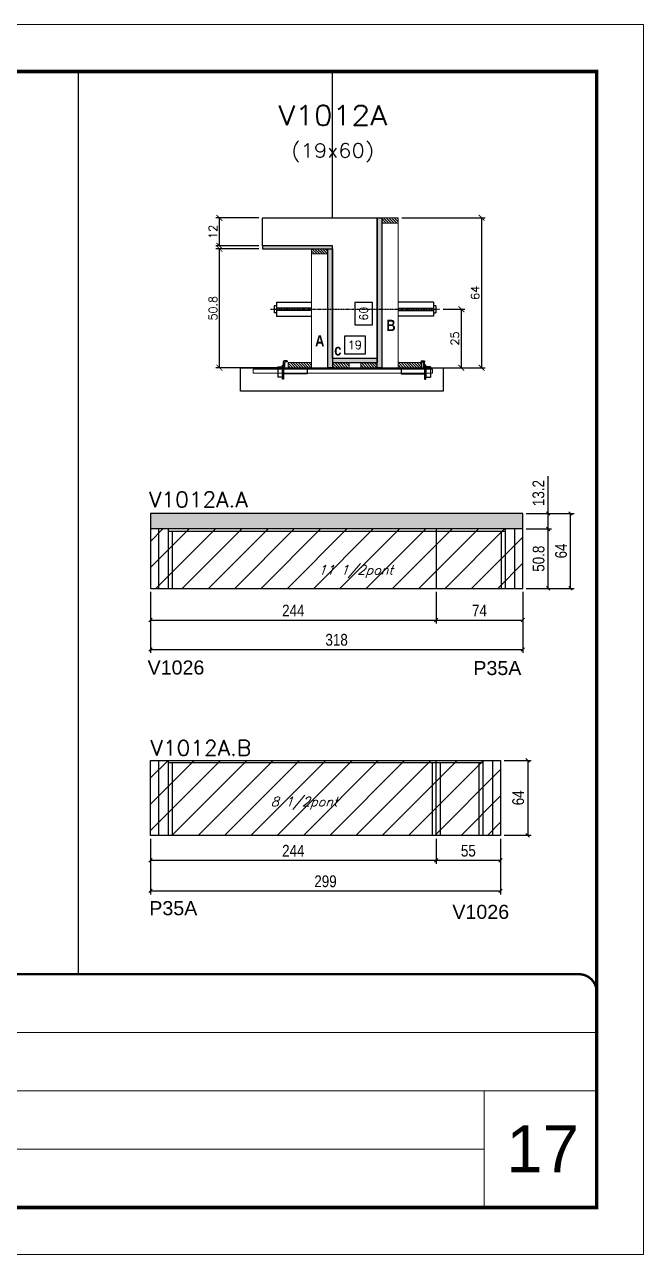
# Model space of a CAD drawing. Extents: x -20960 to -5926, y -2106 to 21915.
# Drawn here: x -11250 to -10722, y 16271 to 17321 of the extents above; entities that cross this region are included whole.
import ezdxf
from ezdxf.enums import TextEntityAlignment as Align

# ---------------------------------------------------------------- set-up
doc = ezdxf.new("R2010")
doc.units = 0
for name, pattern in [('CONTINUO', [0]), ('DASHED', [0.75, 0.5, -0.25]), ('HIDDEN', [0.375, 0.25, -0.125])]:
    doc.linetypes.add(name, pattern=pattern)
for name, color, linetype in [('5', 5, 'Continuous'), ('barrote', 251, 'Continuous'), ('COTA', 241, 'Continuous'), ('Cota Seção (2x)', 4, 'Continuous'), ('detalhes', 4, 'Continuous'), ('Painéis', 200, 'Continuous'), ('presilha', 1, 'Continuous'), ('Reaproveitamento', 251, 'Continuous'), ('SARR_2.2x7', 40, 'Continuous'), ('SARR_3.5x7', 81, 'Continuous'), ('TENSOR', 3, 'Continuous'), ('texto', 7, 'Continuous'), ('Texto de Titulo', 7, 'Continuous'), ('Texto Qtd Sarr', 242, 'Continuous')]:
    doc.layers.add(name, color=color, linetype=linetype)
for name, color, linetype, lineweight in [('CARIMBO', 255, 'Continuous', 9), ('CONCRETO', 251, 'Continuous', 25), ('Folhas', 255, 'Continuous', 9), ('Hachura', 251, 'Continuous', 9), ('Madeira', 126, 'Continuous', 18), ('SARRAFO DE PRESSAO', 251, 'DASHED', 9), ('SCO-___-LAJ', 2, 'Continuous', 0), ('Texto Seção', 7, 'Continuous', 15)]:
    doc.layers.add(name, color=color, linetype=linetype, lineweight=lineweight)
doc.styles.add('ARIAL', font='arial.ttf')
doc.styles.add('COTA TECNICA', font='techl___.ttf', dxfattribs={"height": 10})
doc.styles.add('REGUA-120', font='ROMANS.shx', dxfattribs={"height": 15})
doc.styles.add('Romans', font='romans.shx')
doc.styles.get("Standard").update_dxf_attribs({"font": 'arial.ttf'})
doc.styles.add('TECNICA', font='techb___.ttf', dxfattribs={"height": 10})
doc.dimstyles.new('Cota Seção (2x)', dxfattribs={"dimtxt": 7, "dimasz": 5, "dimexe": 3, "dimexo": 3, "dimgap": 2, "dimtad": 3, "dimdec": 1, "dimlfac": 0.5, "dimzin": 12, "dimdsep": 46, "dimtxsty": 'Romans', "dimblk": 'ARCHTICK', "dimcen": 0, "dimclrd": 4, "dimclre": 4, "dimclrt": 1, "dimadec": 1, "dimazin": 3, "dimtfac": 1, "dimtdec": 1, "dimtmove": 0, "dimatfit": 3, "dimldrblk": 'OBLIQUE', "dimfxl": 1, "dimtolj": 1, "dimtzin": 12, "dimarcsym": 0})
doc.dimstyles.new('Cota Seção interna', dxfattribs={"dimtxt": 7, "dimasz": 6, "dimexe": 0.18, "dimexo": 2, "dimgap": -4, "dimtad": 3, "dimdec": 1, "dimlfac": 0.5, "dimzin": 12, "dimdsep": 46, "dimtxsty": 'Romans', "dimblk": 'ARCHTICK', "dimcen": 0.09, "dimse1": 1, "dimse2": 1, "dimsd1": 1, "dimsd2": 1, "dimclrd": 180, "dimclre": 5, "dimclrt": 1, "dimadec": 0, "dimazin": 3, "dimtfac": 1, "dimtdec": 1, "dimtofl": 0, "dimtmove": 0, "dimatfit": 3, "dimldrblk": 'ARCHTICK', "dimfxl": 1, "dimtolj": 1, "dimtzin": 0, "dimarcsym": 0})
doc.dimstyles.new('PAINEL', dxfattribs={"dimtxt": 10, "dimasz": 3, "dimexe": 3, "dimexo": 3, "dimgap": 3, "dimtad": 1, "dimdec": 1, "dimzin": 12, "dimdsep": 46, "dimtxsty": 'COTA TECNICA', "dimblk1": 'OBLIQUE', "dimblk2": 'OBLIQUE', "dimsah": 1, "dimcen": 0.9, "dimclrd": 4, "dimclre": 4, "dimclrt": 240, "dimadec": 1, "dimazin": 3, "dimtfac": 1, "dimtdec": 1, "dimtmove": 0, "dimatfit": 3, "dimfxl": 1, "dimtolj": 1, "dimtzin": 12, "dimarcsym": 0})
pattern_1 = [(45, (-1598.5, 0), (-11.22532, 11.22532), [])]

# ---------------------------------------------------------------- blocks, each defined once
blk = doc.blocks.new('9999999999')
at = {"color": 30, "linetype": 'CONTINUO'}
for p, q in [((98564.6, 34379.6), (99584, 34379.6)), ((98564.6, 34329.8), (99488, 34329.8)), ((99584, 34329.8), (99488, 34329.8)), ((99488, 34329.8), (99488, 34230.2)), ((98564.6, 34280), (99488, 34280))]:
    blk.add_line(p, q, dxfattribs=at)
at = {"color": 30, "linetype": 'CONTINUO', "const_width": 2}
blk.add_lwpolyline([(99584, 34230.2), (99584, 34414.4, 0.414214), (99569, 34429.4), (98229, 34429.4, 0.414214), (98214, 34414.4), (98214, 34245.2, 0.414214), (98229, 34230.2), (99584, 34230.2)], format="xyb", dxfattribs=at)
at = {"layer": 'Folhas'}
blk.add_lwpolyline([(98139, 34190.2), (99624, 34190.2), (99624, 35240.2), (98139, 35240.2)], close=True, dxfattribs=at)
at = {"layer": 'Folhas', "color": 30, "const_width": 3}
blk.add_lwpolyline([(98214, 34230.2), (99584, 34230.2), (99584, 35200.2), (98214, 35200.2)], close=True, dxfattribs=at)
blk = doc.blocks.new('_Oblique')
at = {"color": 0, "linetype": 'ByBlock', "lineweight": -2}
blk.add_line((-0.5, -0.5), (0.5, 0.5), dxfattribs=at)
blk = doc.blocks.new('*D6858')
at = {"layer": 'COTA', "color": 4, "linetype": 'ByBlock', "lineweight": -2, "transparency": 16777216}
for p, q in [((-11143, 16836.7), (-11143, 16784.6)), ((-10825, 16836.7), (-10825, 16784.6)), ((-11143, 16787.6), (-10825, 16787.6))]:
    blk.add_line(p, q, dxfattribs=at)
at = {"layer": 'Defpoints', "color": 0, "linetype": 'ByBlock', "transparency": 16777216}
for p in [(-11143, 16839.7), (-10825, 16839.7), (-10825, 16787.6)]:
    blk.add_point(p, dxfattribs=at)
at = {"layer": 'COTA', "color": 4, "linetype": 'ByBlock', "lineweight": -2, "transparency": 16777216, "xscale": 3, "yscale": 3, "zscale": 3, "rotation": 180}
blk.add_blockref('_Oblique', (-11143, 16787.6), dxfattribs=at)
at = {"layer": 'COTA', "color": 4, "linetype": 'ByBlock', "lineweight": -2, "transparency": 16777216, "xscale": 3, "yscale": 3, "zscale": 3}
blk.add_blockref('_Oblique', (-10825, 16787.6), dxfattribs=at)
at = {"layer": 'COTA', "color": 240, "linetype": 'ByBlock', "transparency": 16777216, "insert": (-10984, 16795.8), "char_height": 10, "attachment_point": 5, "style": 'COTA TECNICA'}
blk.add_mtext('\\A1;318', dxfattribs=at)
blk = doc.blocks.new('*D6859')
at = {"layer": 'COTA', "color": 4, "linetype": 'ByBlock', "lineweight": -2, "transparency": 16777216}
for p, q in [((-11143, 16625.9), (-11143, 16578.5)), ((-10844, 16625.9), (-10844, 16578.5)), ((-11143, 16581.5), (-10844, 16581.5))]:
    blk.add_line(p, q, dxfattribs=at)
at = {"layer": 'Defpoints', "color": 0, "linetype": 'ByBlock', "transparency": 16777216}
for p in [(-11143, 16628.9), (-10844, 16628.9), (-10844, 16581.5)]:
    blk.add_point(p, dxfattribs=at)
at = {"layer": 'COTA', "color": 4, "linetype": 'ByBlock', "lineweight": -2, "transparency": 16777216, "xscale": 3, "yscale": 3, "zscale": 3, "rotation": 180}
blk.add_blockref('_Oblique', (-11143, 16581.5), dxfattribs=at)
at = {"layer": 'COTA', "color": 4, "linetype": 'ByBlock', "lineweight": -2, "transparency": 16777216, "xscale": 3, "yscale": 3, "zscale": 3}
blk.add_blockref('_Oblique', (-10844, 16581.5), dxfattribs=at)
at = {"layer": 'COTA', "color": 240, "linetype": 'ByBlock', "transparency": 16777216, "insert": (-10993.5, 16589.6), "char_height": 10, "attachment_point": 5, "style": 'COTA TECNICA'}
blk.add_mtext('\\A1;299', dxfattribs=at)
blk = doc.blocks.new('*D6860')
at = {"layer": 'COTA', "color": 4, "linetype": 'ByBlock', "lineweight": -2, "transparency": 16777216}
for p, q in [((-10822, 16890.5), (-10800.4, 16890.5)), ((-10803.4, 16839.7), (-10803.4, 16890.5)), ((-10822, 16839.7), (-10800.4, 16839.7))]:
    blk.add_line(p, q, dxfattribs=at)
at = {"layer": 'Defpoints', "color": 0, "linetype": 'ByBlock', "transparency": 16777216}
for p in [(-10825, 16890.5), (-10803.4, 16890.5), (-10825, 16839.7)]:
    blk.add_point(p, dxfattribs=at)
at = {"layer": 'COTA', "color": 4, "linetype": 'ByBlock', "lineweight": -2, "transparency": 16777216, "xscale": 3, "yscale": 3, "zscale": 3}
for p, rotation in [((-10803.4, 16890.5), 90), ((-10803.4, 16839.7), 270)]:
    blk.add_blockref('_Oblique', p, dxfattribs=dict(at, rotation=rotation))
at = {"layer": 'COTA', "color": 240, "linetype": 'ByBlock', "transparency": 16777216, "insert": (-10811.5, 16865.1), "char_height": 10, "attachment_point": 5, "rotation": 90, "style": 'COTA TECNICA'}
blk.add_mtext('\\A1;50.8', dxfattribs=at)
blk = doc.blocks.new('*D6861')
at = {"layer": 'COTA', "color": 4, "linetype": 'ByBlock', "lineweight": -2, "transparency": 16777216}
for p, q in [((-10803.4, 16903.7), (-10803.4, 16935.5)), ((-10822, 16903.7), (-10800.4, 16903.7)), ((-10803.4, 16890.5), (-10803.4, 16903.7)), ((-10822, 16890.5), (-10800.4, 16890.5))]:
    blk.add_line(p, q, dxfattribs=at)
at = {"layer": 'Defpoints', "color": 0, "linetype": 'ByBlock', "transparency": 16777216}
for p in [(-10825, 16903.7), (-10803.4, 16903.7), (-10825, 16890.5)]:
    blk.add_point(p, dxfattribs=at)
at = {"layer": 'COTA', "color": 4, "linetype": 'ByBlock', "lineweight": -2, "transparency": 16777216, "xscale": 3, "yscale": 3, "zscale": 3}
for p, rotation in [((-10803.4, 16903.7), 90), ((-10803.4, 16890.5), 270)]:
    blk.add_blockref('_Oblique', p, dxfattribs=dict(at, rotation=rotation))
at = {"layer": 'COTA', "color": 240, "linetype": 'ByBlock', "transparency": 16777216, "insert": (-10811.6, 16921.1), "char_height": 10, "attachment_point": 5, "rotation": 90, "style": 'COTA TECNICA'}
blk.add_mtext('\\A1;13.2', dxfattribs=at)
blk = doc.blocks.new('*D6862')
at = {"layer": 'COTA', "color": 4, "linetype": 'ByBlock', "lineweight": -2, "transparency": 16777216}
for p, q in [((-10822, 16903.7), (-10781.2, 16903.7)), ((-10784.2, 16839.7), (-10784.2, 16903.7)), ((-10822, 16839.7), (-10781.2, 16839.7))]:
    blk.add_line(p, q, dxfattribs=at)
at = {"layer": 'Defpoints', "color": 0, "linetype": 'ByBlock', "transparency": 16777216}
for p in [(-10825, 16903.7), (-10784.2, 16903.7), (-10825, 16839.7)]:
    blk.add_point(p, dxfattribs=at)
at = {"layer": 'COTA', "color": 4, "linetype": 'ByBlock', "lineweight": -2, "transparency": 16777216, "xscale": 3, "yscale": 3, "zscale": 3}
for p, rotation in [((-10784.2, 16903.7), 90), ((-10784.2, 16839.7), 270)]:
    blk.add_blockref('_Oblique', p, dxfattribs=dict(at, rotation=rotation))
at = {"layer": 'COTA', "color": 240, "linetype": 'ByBlock', "transparency": 16777216, "insert": (-10792.3, 16871.7), "char_height": 10, "attachment_point": 5, "rotation": 90, "style": 'COTA TECNICA'}
blk.add_mtext('\\A1;64', dxfattribs=at)
blk = doc.blocks.new('*D6863')
at = {"layer": 'COTA', "color": 4, "linetype": 'ByBlock', "lineweight": -2, "transparency": 16777216}
for p, q in [((-10841, 16692.9), (-10817.8, 16692.9)), ((-10820.8, 16692.9), (-10820.8, 16628.9)), ((-10841, 16628.9), (-10817.8, 16628.9))]:
    blk.add_line(p, q, dxfattribs=at)
at = {"layer": 'Defpoints', "color": 0, "linetype": 'ByBlock', "transparency": 16777216}
for p in [(-10844, 16692.9), (-10844, 16628.9), (-10820.8, 16628.9)]:
    blk.add_point(p, dxfattribs=at)
at = {"layer": 'COTA', "color": 4, "linetype": 'ByBlock', "lineweight": -2, "transparency": 16777216, "xscale": 3, "yscale": 3, "zscale": 3}
for p, rotation in [((-10820.8, 16692.9), 90), ((-10820.8, 16628.9), 270)]:
    blk.add_blockref('_Oblique', p, dxfattribs=dict(at, rotation=rotation))
at = {"layer": 'COTA', "color": 240, "linetype": 'ByBlock', "transparency": 16777216, "insert": (-10828.9, 16660.9), "char_height": 10, "attachment_point": 5, "rotation": 90, "style": 'COTA TECNICA'}
blk.add_mtext('\\A1;64', dxfattribs=at)
blk = doc.blocks.new('*D6864')
at = {"layer": 'COTA', "color": 4, "linetype": 'ByBlock', "lineweight": -2, "transparency": 16777216}
for p, q in [((-11143, 16836.7), (-11143, 16809.7)), ((-10899, 16836.7), (-10899, 16809.7)), ((-11143, 16812.7), (-10899, 16812.7))]:
    blk.add_line(p, q, dxfattribs=at)
at = {"layer": 'Defpoints', "color": 0, "linetype": 'ByBlock', "transparency": 16777216}
for p in [(-11143, 16839.7), (-10899, 16839.7), (-10899, 16812.7)]:
    blk.add_point(p, dxfattribs=at)
at = {"layer": 'COTA', "color": 4, "linetype": 'ByBlock', "lineweight": -2, "transparency": 16777216, "xscale": 3, "yscale": 3, "zscale": 3, "rotation": 180}
blk.add_blockref('_Oblique', (-11143, 16812.7), dxfattribs=at)
at = {"layer": 'COTA', "color": 4, "linetype": 'ByBlock', "lineweight": -2, "transparency": 16777216, "xscale": 3, "yscale": 3, "zscale": 3}
blk.add_blockref('_Oblique', (-10899, 16812.7), dxfattribs=at)
at = {"layer": 'COTA', "color": 240, "linetype": 'ByBlock', "transparency": 16777216, "insert": (-11021, 16820.8), "char_height": 10, "attachment_point": 5, "style": 'COTA TECNICA'}
blk.add_mtext('\\A1;244', dxfattribs=at)
blk = doc.blocks.new('*D6865')
at = {"layer": 'COTA', "color": 4, "linetype": 'ByBlock', "lineweight": -2, "transparency": 16777216}
for p, q in [((-10899, 16836.7), (-10899, 16809.7)), ((-10825, 16836.7), (-10825, 16809.7)), ((-10899, 16812.7), (-10825, 16812.7))]:
    blk.add_line(p, q, dxfattribs=at)
at = {"layer": 'Defpoints', "color": 0, "linetype": 'ByBlock', "transparency": 16777216}
for p in [(-10899, 16839.7), (-10825, 16839.7), (-10825, 16812.7)]:
    blk.add_point(p, dxfattribs=at)
at = {"layer": 'COTA', "color": 4, "linetype": 'ByBlock', "lineweight": -2, "transparency": 16777216, "xscale": 3, "yscale": 3, "zscale": 3, "rotation": 180}
blk.add_blockref('_Oblique', (-10899, 16812.7), dxfattribs=at)
at = {"layer": 'COTA', "color": 4, "linetype": 'ByBlock', "lineweight": -2, "transparency": 16777216, "xscale": 3, "yscale": 3, "zscale": 3}
blk.add_blockref('_Oblique', (-10825, 16812.7), dxfattribs=at)
at = {"layer": 'COTA', "color": 240, "linetype": 'ByBlock', "transparency": 16777216, "insert": (-10862, 16820.8), "char_height": 10, "attachment_point": 5, "style": 'COTA TECNICA'}
blk.add_mtext('\\A1;74', dxfattribs=at)
blk = doc.blocks.new('*D6866')
at = {"layer": 'COTA', "color": 4, "linetype": 'ByBlock', "lineweight": -2, "transparency": 16777216}
for p, q in [((-11143, 16625.9), (-11143, 16604.6)), ((-10899, 16625.9), (-10899, 16604.6)), ((-11143, 16607.6), (-10899, 16607.6))]:
    blk.add_line(p, q, dxfattribs=at)
at = {"layer": 'Defpoints', "color": 0, "linetype": 'ByBlock', "transparency": 16777216}
for p in [(-11143, 16628.9), (-10899, 16628.9), (-10899, 16607.6)]:
    blk.add_point(p, dxfattribs=at)
at = {"layer": 'COTA', "color": 4, "linetype": 'ByBlock', "lineweight": -2, "transparency": 16777216, "xscale": 3, "yscale": 3, "zscale": 3, "rotation": 180}
blk.add_blockref('_Oblique', (-11143, 16607.6), dxfattribs=at)
at = {"layer": 'COTA', "color": 4, "linetype": 'ByBlock', "lineweight": -2, "transparency": 16777216, "xscale": 3, "yscale": 3, "zscale": 3}
blk.add_blockref('_Oblique', (-10899, 16607.6), dxfattribs=at)
at = {"layer": 'COTA', "color": 240, "linetype": 'ByBlock', "transparency": 16777216, "insert": (-11021, 16615.7), "char_height": 10, "attachment_point": 5, "style": 'COTA TECNICA'}
blk.add_mtext('\\A1;244', dxfattribs=at)
blk = doc.blocks.new('*D6867')
at = {"layer": 'COTA', "color": 4, "linetype": 'ByBlock', "lineweight": -2, "transparency": 16777216}
for p, q in [((-10899, 16625.9), (-10899, 16604.6)), ((-10844, 16625.9), (-10844, 16604.6)), ((-10899, 16607.6), (-10844, 16607.6))]:
    blk.add_line(p, q, dxfattribs=at)
at = {"layer": 'Defpoints', "color": 0, "linetype": 'ByBlock', "transparency": 16777216}
for p in [(-10899, 16628.9), (-10844, 16628.9), (-10844, 16607.6)]:
    blk.add_point(p, dxfattribs=at)
at = {"layer": 'COTA', "color": 4, "linetype": 'ByBlock', "lineweight": -2, "transparency": 16777216, "xscale": 3, "yscale": 3, "zscale": 3, "rotation": 180}
blk.add_blockref('_Oblique', (-10899, 16607.6), dxfattribs=at)
at = {"layer": 'COTA', "color": 4, "linetype": 'ByBlock', "lineweight": -2, "transparency": 16777216, "xscale": 3, "yscale": 3, "zscale": 3}
blk.add_blockref('_Oblique', (-10844, 16607.6), dxfattribs=at)
at = {"layer": 'COTA', "color": 240, "linetype": 'ByBlock', "transparency": 16777216, "insert": (-10871.5, 16615.7), "char_height": 10, "attachment_point": 5, "style": 'COTA TECNICA'}
blk.add_mtext('\\A1;55', dxfattribs=at)
blk = doc.blocks.new('titulo1')
at = {"layer": 'Defpoints', "color": 252, "linetype": 'HIDDEN', "ltscale": 2}
blk.add_line((0, 0), (0, 125), dxfattribs=at)
at = {"layer": 'Defpoints', "style": 'Romans', "oblique": 15}
blk.add_attdef('FOLHA', text='', height=10, dxfattribs=at).set_placement((0, 15.6), align=Align.MIDDLE_CENTER)
at = {"layer": 'Texto Qtd Sarr', "color": 3, "style": 'Romans', "oblique": 15}
for tag, height, p in [('TITULO', 17, (0, 71.4)), ('SEÇÃO', 12, (0, 41.5))]:
    blk.add_attdef(tag, text='', height=height, dxfattribs=at).set_placement(p, align=Align.MIDDLE_CENTER)
blk = doc.blocks.new('_ArchTick')
at = {"color": 0, "linetype": 'ByBlock', "const_width": 0.15}
blk.add_lwpolyline([(-0.5, -0.5), (0.5, 0.5)], dxfattribs=at)
blk = doc.blocks.new('*D6837')
at = {"layer": 'COTA', "color": 4, "lineweight": -2, "transparency": 16777216}
for p, q in [((-11050.4, 17129.7), (-11087.1, 17129.7)), ((-11084.1, 17028.1), (-11084.1, 17129.7)), ((-11032.8, 17028.1), (-11087.1, 17028.1))]:
    blk.add_line(p, q, dxfattribs=at)
at = {"layer": 'Defpoints', "color": 0, "transparency": 16777216}
for p in [(-11084.1, 17129.7), (-11047.4, 17129.7), (-11029.8, 17028.1)]:
    blk.add_point(p, dxfattribs=at)
at = {"layer": 'COTA', "color": 4, "lineweight": -2, "transparency": 16777216, "xscale": 5, "yscale": 5, "zscale": 5}
for p, rotation in [((-11084.1, 17129.7), 90), ((-11084.1, 17028.1), 270)]:
    blk.add_blockref('_ArchTick', p, dxfattribs=dict(at, rotation=rotation))
at = {"layer": 'COTA', "color": 1, "transparency": 16777216, "insert": (-11089.6, 17078.9), "char_height": 7, "attachment_point": 5, "rotation": 90, "style": 'Romans'}
blk.add_mtext('\\A1;50.8', dxfattribs=at)
blk = doc.blocks.new('*D6838')
at = {"layer": 'COTA', "color": 4, "lineweight": -2, "transparency": 16777216}
for p, q in [((-11050.4, 17156.1), (-11087.1, 17156.1)), ((-11084.1, 17132.1), (-11084.1, 17156.1)), ((-11050.4, 17132.1), (-11087.1, 17132.1))]:
    blk.add_line(p, q, dxfattribs=at)
at = {"layer": 'Defpoints', "color": 0, "transparency": 16777216}
for p in [(-11084.1, 17156.1), (-11047.4, 17156.1), (-11047.4, 17132.1)]:
    blk.add_point(p, dxfattribs=at)
at = {"layer": 'COTA', "color": 4, "lineweight": -2, "transparency": 16777216, "xscale": 5, "yscale": 5, "zscale": 5}
for p, rotation in [((-11084.1, 17156.1), 90), ((-11084.1, 17132.1), 270)]:
    blk.add_blockref('_ArchTick', p, dxfattribs=dict(at, rotation=rotation))
at = {"layer": 'COTA', "color": 1, "transparency": 16777216, "insert": (-11089.6, 17144.1), "char_height": 7, "attachment_point": 5, "rotation": 90, "style": 'Romans'}
blk.add_mtext('\\A1;12', dxfattribs=at)
blk = doc.blocks.new('*D6839')
at = {"layer": 'Cota Seção (2x)', "color": 180, "lineweight": -2, "transparency": 16777216}
for p, q in [((-10953.4, 17083.8), (-10968.4, 17083.8)), ((-10968.4, 17083.8), (-10968.4, 17064.8)), ((-10953.4, 17064.8), (-10953.4, 17083.8)), ((-10968.4, 17064.8), (-10953.4, 17064.8))]:
    blk.add_line(p, q, dxfattribs=at)
at = {"layer": 'Defpoints', "color": 0, "transparency": 16777216}
for p in [(-10987.4, 17156.1), (-10949.4, 17156.1), (-10987.4, 17036.1)]:
    blk.add_point(p, dxfattribs=at)
at = {"layer": 'Cota Seção (2x)', "color": 1, "transparency": 16777216, "insert": (-10960.9, 17074.3), "char_height": 7, "attachment_point": 5, "rotation": 90, "style": 'Romans'}
blk.add_mtext('\\A1;60', dxfattribs=at)
blk = doc.blocks.new('PRESILHA METÁLICA 1')
at = {"layer": 'presilha'}
for p, q in [((7.5, 10.6), (7.5, 19.9)), ((12, 21), (8.6, 21)), ((9, 11.6), (9, 18.9)), ((12, 19.5), (9.6, 19.5)), ((12, 21), (12, 19.5)), ((0, 13), (6, 13)), ((0, 13), (0, 0)), ((6, 0), (0, 0)), ((6, 15.5), (7.5, 15.5)), ((6, -2.5), (6, 15.5)), ((6, 13), (6, 0)), ((7.5, 15.5), (7.5, -2.5)), ((37.5, 4.1), (7.5, 4.1)), ((37.5, 11), (9.6, 11)), ((37.5, 11), (37.5, 4.1)), ((7.5, -2.5), (6, -2.5))]:
    blk.add_line(p, q, dxfattribs=at)
for centre, radius, start, end in [((8.6, 19.9), 1.14, 90, 180), ((9.6, 18.9), 0.57, 90, 180), ((9.6, 11.6), 0.57, 180, 270)]:
    blk.add_arc(centre, radius, start, end, dxfattribs=at)
blk = doc.blocks.new('*D6840')
at = {"layer": 'Cota Seção (2x)', "color": 180, "lineweight": -2, "transparency": 16777216}
for p, q in [((-10959.4, 17055.1), (-10977.4, 17055.1)), ((-10977.4, 17055.1), (-10977.4, 17040.1)), ((-10959.4, 17040.1), (-10959.4, 17055.1)), ((-10977.4, 17040.1), (-10959.4, 17040.1))]:
    blk.add_line(p, q, dxfattribs=at)
at = {"layer": 'Defpoints', "color": 0, "transparency": 16777216}
for p in [(-10987.4, 17036.1), (-10987.4, 17028.1), (-10949.4, 17028.1)]:
    blk.add_point(p, dxfattribs=at)
at = {"layer": 'Cota Seção (2x)', "color": 1, "transparency": 16777216, "insert": (-10968.4, 17047.6), "char_height": 7, "attachment_point": 5, "style": 'Romans'}
blk.add_mtext('\\A1;19', dxfattribs=at)
blk = doc.blocks.new('*D6841')
at = {"layer": 'COTA', "color": 4, "lineweight": -2, "transparency": 16777216}
for p, q in [((-10928.4, 17156.1), (-10857.2, 17156.1)), ((-10860.2, 17156.1), (-10860.2, 17028.1)), ((-10928.4, 17028.1), (-10857.2, 17028.1))]:
    blk.add_line(p, q, dxfattribs=at)
at = {"layer": 'Defpoints', "color": 0, "transparency": 16777216}
for p in [(-10931.4, 17156.1), (-10931.4, 17028.1), (-10860.2, 17028.1)]:
    blk.add_point(p, dxfattribs=at)
at = {"layer": 'COTA', "color": 4, "lineweight": -2, "transparency": 16777216, "xscale": 5, "yscale": 5, "zscale": 5}
for p, rotation in [((-10860.2, 17156.1), 90), ((-10860.2, 17028.1), 270)]:
    blk.add_blockref('_ArchTick', p, dxfattribs=dict(at, rotation=rotation))
at = {"layer": 'COTA', "color": 1, "transparency": 16777216, "insert": (-10865.7, 17092.1), "char_height": 7, "attachment_point": 5, "rotation": 90, "style": 'Romans'}
blk.add_mtext('\\A1;64', dxfattribs=at)
blk = doc.blocks.new('*D6856')
at = {"layer": 'COTA', "color": 4, "lineweight": -2, "transparency": 16777216}
for p, q in [((-10893.1, 17078.1), (-10874.5, 17078.1)), ((-10877.5, 17078.1), (-10877.5, 17028.1)), ((-10893.1, 17028.1), (-10874.5, 17028.1))]:
    blk.add_line(p, q, dxfattribs=at)
at = {"layer": 'Defpoints', "color": 0, "transparency": 16777216}
for p in [(-10896.1, 17078.1), (-10896.1, 17028.1), (-10877.5, 17028.1)]:
    blk.add_point(p, dxfattribs=at)
at = {"layer": 'COTA', "color": 4, "lineweight": -2, "transparency": 16777216, "xscale": 5, "yscale": 5, "zscale": 5}
for p, rotation in [((-10877.5, 17078.1), 90), ((-10877.5, 17028.1), 270)]:
    blk.add_blockref('_ArchTick', p, dxfattribs=dict(at, rotation=rotation))
at = {"layer": 'COTA', "color": 1, "transparency": 16777216, "insert": (-10883, 17053.1), "char_height": 7, "attachment_point": 5, "rotation": 90, "style": 'Romans'}
blk.add_mtext('\\A1;25', dxfattribs=at)

msp = doc.modelspace()

# ---------------------------------------------------------------- hatches: boundary and pattern name
at = {"layer": 'COTA', "linetype": 'ByBlock'}
h = msp.add_hatch(dxfattribs=at)
h.set_pattern_fill('AR-CONC', color=256, scale=0.03)
h.set_pattern_definition([(50, (-149996.8204, -14867.5354), (5.46554007, -0.47817257), [0.5715, -6.2865]), (355, (-149996.8204, -14867.5354), (-1.05730264, 5.73170536), [0.4572, -5.02921753]), (100.4514447, (-149996.365, -14867.575), (4.40823741, 5.25353256), [0.48570026, -5.34270734]), (46.1842, (-149996.8204, -14866.0114), (8.13237123, -1.26126984), [0.85725, -9.42975]), (96.6355576, (-149996.143, -14866.1165), (7.122124, 7.42278374), [0.7285507, -8.01406824]), (351.184151, (-149996.8204, -14866.011), (7.122124, 7.42278374), [0.685799, -7.54379196]), (21, (-149996.0584, -14866.3924), (4.54843174, -3.06795595), [0.5715, -6.2865]), (326, (-149996.0584, -14866.3924), (1.85406085, 5.52563898), [0.4572, -5.0292]), (71.451445, (-149995.6794, -14866.648), (6.40249258, 2.45768307), [0.48570026, -5.34269813]), (37.5, (-149996.8204, -14867.5354), (0.092658098, 2.536651166), [0, -4.96824, 0, -5.1054, 0, -5.04825]), (7.5, (-149996.8204, -14867.5354), (2.004589875, 3.005417245), [0, -2.91084, 0, -4.85394, 0, -1.92405]), (327.5, (-149998.5197, -14867.5354), (4.067717855, -0.17186232), [0, -1.905, 0, -5.9436, 0, -7.8867]), (317.5, (-149999.2817, -14867.5354), (4.44387544, 0.76279473), [0, -2.4765, 0, -3.94716, 0, -5.6007])])
h.paths.add_polyline_path([(-10825, 16890.53), (-10825, 16903.73), (-11143, 16903.73), (-11143, 16890.53)])
at = {"layer": 'Hachura'}
h = msp.add_hatch(color=256, dxfattribs=at)
h.dxf.hatch_style = 1
h.paths.add_polyline_path([(-10949.39, 17156.09), (-10945.39, 17156.09), (-10945.39, 17028.09), (-10949.39, 17028.09)])
h = msp.add_hatch(dxfattribs=at)
h.set_pattern_fill('ANSI31', color=256, scale=0.5, angle=270, style=0)
h.set_pattern_definition([(315, (11862.4306, 8848.4468), (1.12253202, 1.12253202), [])])
h.paths.add_polyline_path([(-10931.39, 17151.69), (-10931.39, 17156.09), (-10945.39, 17156.09), (-10945.39, 17151.69)])
h = msp.add_hatch(color=256, dxfattribs=at)
h.dxf.hatch_style = 1
h.paths.add_polyline_path([(-10987.39, 17129.69), (-10987.39, 17132.09), (-11047.39, 17132.09), (-11047.39, 17129.69)])
h = msp.add_hatch(dxfattribs=at)
h.set_pattern_fill('ANSI31', color=256, scale=0.5, angle=270, style=0)
h.set_pattern_definition([(315, (11922.4306, 8822.0468), (1.12253202, 1.12253202), [])])
h.paths.add_polyline_path([(-10991.39, 17125.29), (-10991.39, 17129.69), (-11005.39, 17129.69), (-11005.39, 17125.29)])
h = msp.add_hatch(color=256, dxfattribs=at)
h.dxf.hatch_style = 1
h.paths.add_polyline_path([(-10991.39, 17129.69), (-10987.39, 17129.69), (-10987.39, 17028.09), (-10991.39, 17028.09)])
h = msp.add_hatch(dxfattribs=at)
h.set_pattern_fill('ANSI31', color=256, scale=0.5, angle=270, style=0)
h.set_pattern_definition([(315, (11922.4306, 8798.4468), (1.12253202, 1.12253202), [])])
h.paths.add_polyline_path([(-11025.39, 17028.09), (-11025.39, 17032.49), (-11005.39, 17032.49), (-11005.39, 17028.09)])
h = msp.add_hatch(color=256, dxfattribs=at)
h.dxf.hatch_style = 1
h.paths.add_polyline_path([(-10949.39, 17032.49), (-10949.39, 17036.09), (-10987.39, 17036.09), (-10987.39, 17032.49)])
h = msp.add_hatch(dxfattribs=at)
h.set_pattern_fill('ANSI31', color=256, scale=0.5, angle=270, style=0)
h.set_pattern_definition([(315, (11931.2306, 8798.4468), (1.12253202, 1.12253202), [])])
h.paths.add_polyline_path([(-10987.39, 17028.09), (-10987.39, 17032.49), (-10973.39, 17032.49), (-10973.39, 17028.09)])
h = msp.add_hatch(dxfattribs=at)
h.set_pattern_fill('ANSI31', color=256, scale=0.5, angle=270, style=0)
h.set_pattern_definition([(315, (11931.2327, 8798.4468), (1.12253202, 1.12253202), [])])
h.paths.add_polyline_path([(-10949.39, 17028.09), (-10949.39, 17032.49), (-10963.39, 17032.49), (-10963.39, 17028.09)])
h = msp.add_hatch(dxfattribs=at)
h.set_pattern_fill('ANSI31', color=256, scale=0.5, angle=270, style=0)
h.set_pattern_definition([(315, (11828.4306, 8798.4468), (1.12253202, 1.12253202), [])])
h.paths.add_polyline_path([(-10931.39, 17028.09), (-10931.39, 17032.49), (-10911.39, 17032.49), (-10911.39, 17028.09)])
at = {"layer": 'Reaproveitamento', "transparency": 33554684}
h = msp.add_hatch(dxfattribs=at)
h.set_pattern_fill('ANSI31', color=256, scale=5)
h.set_pattern_definition(pattern_1)
h.paths.add_polyline_path([(-11143, 16890.53), (-11143, 16839.73), (-10899, 16839.73), (-10899, 16890.53)])
h.paths.add_polyline_path([(-11008.12, 16846.14), (-10934.02, 16846.14), (-10928.52, 16862.11), (-11002.62, 16862.11)], flags=24)
h = msp.add_hatch(dxfattribs=at)
h.set_pattern_fill('ANSI31', color=256, scale=5)
h.set_pattern_definition(pattern_1)
h.paths.add_polyline_path([(-10899, 16890.53), (-10899, 16839.73), (-10825, 16839.73), (-10825, 16890.53)])
h = msp.add_hatch(dxfattribs=at)
h.set_pattern_fill('ANSI31', color=256, scale=5)
h.set_pattern_definition(pattern_1)
h.paths.add_polyline_path([(-10899, 16628.86), (-10899, 16692.86), (-11143, 16692.86), (-11143, 16628.86)])
h.paths.add_polyline_path([(-11048.11, 16648.34), (-10980.49, 16648.34), (-10974.99, 16664.31), (-11042.61, 16664.31)], flags=24)
h = msp.add_hatch(dxfattribs=at)
h.set_pattern_fill('ANSI31', color=256, scale=5)
h.set_pattern_definition(pattern_1)
h.paths.add_polyline_path([(-10899, 16628.86), (-10844, 16628.86), (-10844, 16692.86), (-10899, 16692.86)])

# ---------------------------------------------------------------- linework, layer by layer
at = {"ltscale": 3}
for p, q in [((-11035.39, 17084.06), (-11035.39, 17072.06)), ((-11035.39, 17084.06), (-11005.39, 17084.06)), ((-10901.39, 17084.06), (-10931.39, 17084.06)), ((-10901.39, 17084.06), (-10901.39, 17072.06)), ((-11037.39, 17081.06), (-11037.39, 17075.06)), ((-11035.39, 17081.06), (-11037.39, 17081.06)), ((-11035.39, 17075.06), (-11037.39, 17075.06)), ((-11005.39, 17079.06), (-11035.39, 17079.06)), ((-11005.39, 17077.06), (-11035.39, 17077.06)), ((-10931.39, 17079.06), (-10901.39, 17079.06)), ((-10931.39, 17077.06), (-10901.39, 17077.06)), ((-10899.39, 17081.06), (-10901.39, 17081.06)), ((-10901.39, 17075.06), (-10899.39, 17075.06)), ((-10899.39, 17081.06), (-10899.39, 17075.06)), ((-11035.39, 17072.06), (-11005.39, 17072.06)), ((-10901.39, 17072.06), (-10931.39, 17072.06))]:
    msp.add_line(p, q, dxfattribs=at)
at = {"layer": 'barrote'}
msp.add_lwpolyline([(-10893.03, 17008.09), (-11065.99, 17008.09), (-11065.99, 17028.09), (-10893.03, 17028.09)], close=True, dxfattribs=at)
at = {"layer": 'CONCRETO'}
msp.add_lwpolyline([(-10987.39, 17132.09), (-11047.39, 17132.09), (-11047.39, 17156.09), (-10949.39, 17156.09), (-10949.39, 17032.49), (-10949.39, 17032.49), (-10949.39, 17036.09), (-10987.39, 17036.09)], close=True, dxfattribs=at)
at = {"layer": 'COTA', "linetype": 'ByBlock'}
for p, q in [((-11204.61, 17281.09), (-11204.61, 16510.33)), ((-10825, 16903.73), (-11143, 16903.73)), ((-11143, 16903.73), (-11143, 16890.53)), ((-10825, 16890.53), (-10825, 16903.73))]:
    msp.add_line(p, q, dxfattribs=at)
at = {"layer": 'Madeira'}
for points in [[(-10931.39, 17151.69), (-10931.39, 17156.09), (-10945.39, 17156.09), (-10945.39, 17151.69)], [(-10931.39, 17156.09), (-10945.39, 17156.09), (-10945.39, 17028.09), (-10931.39, 17028.09)], [(-10991.39, 17125.29), (-10991.39, 17129.69), (-11005.39, 17129.69), (-11005.39, 17125.29)], [(-10991.39, 17129.69), (-11005.39, 17129.69), (-11005.39, 17028.09), (-10991.39, 17028.09)], [(-11025.39, 17028.09), (-11025.39, 17032.49), (-11005.39, 17032.49), (-11005.39, 17028.09)], [(-10987.39, 17028.09), (-10987.39, 17032.49), (-10973.39, 17032.49), (-10973.39, 17028.09)], [(-10949.39, 17028.09), (-10949.39, 17032.49), (-10963.39, 17032.49), (-10963.39, 17028.09)], [(-10931.39, 17028.09), (-10931.39, 17032.49), (-10911.39, 17032.49), (-10911.39, 17028.09)]]:
    msp.add_lwpolyline(points, close=True, dxfattribs=at)
at = {"layer": 'Painéis', "linetype": 'ByBlock'}
for p, q in [((-11143, 16890.53), (-11143, 16839.73)), ((-10825, 16890.53), (-11143, 16890.53)), ((-10899, 16890.53), (-10899, 16839.73)), ((-10825, 16839.73), (-10825, 16890.53)), ((-11143, 16839.73), (-10825, 16839.73)), ((-11143, 16628.86), (-11143, 16692.86)), ((-11143, 16692.86), (-10844, 16692.86)), ((-10899, 16628.86), (-10899, 16692.86)), ((-10844, 16692.86), (-10844, 16628.86)), ((-10844, 16628.86), (-11143, 16628.86))]:
    msp.add_line(p, q, dxfattribs=at)
at = {"layer": 'Painéis'}
for points in [[(-10949.39, 17156.09), (-10945.39, 17156.09), (-10945.39, 17028.09), (-10949.39, 17028.09)], [(-10987.39, 17129.69), (-10987.39, 17132.09), (-11047.39, 17132.09), (-11047.39, 17129.69)], [(-10991.39, 17129.69), (-10987.39, 17129.69), (-10987.39, 17028.09), (-10991.39, 17028.09)], [(-10949.39, 17032.49), (-10949.39, 17036.09), (-10987.39, 17036.09), (-10987.39, 17032.49)]]:
    msp.add_lwpolyline(points, close=True, dxfattribs=at)
at = {"layer": 'SARR_2.2x7', "linetype": 'Continuous'}
for p, q in [((-11136, 16890.53), (-11136, 16839.73)), ((-10840, 16888.33), (-11128, 16888.33)), ((-10832, 16890.53), (-10832, 16839.73)), ((-11136, 16692.86), (-11136, 16628.86)), ((-10859, 16690.66), (-11128, 16690.66)), ((-10851, 16692.86), (-10851, 16628.86))]:
    msp.add_line(p, q, dxfattribs=at)
at = {"layer": 'SARR_3.5x7'}
for p, q in [((-11128, 16890.53), (-11128, 16839.73)), ((-11124.5, 16888.33), (-11124.5, 16839.73)), ((-10843.5, 16888.33), (-10843.5, 16839.73)), ((-10840, 16890.53), (-10840, 16839.73)), ((-11128, 16692.86), (-11128, 16628.86)), ((-11124.5, 16690.66), (-11124.5, 16628.86)), ((-10902.5, 16690.66), (-10902.5, 16628.86)), ((-10895.5, 16690.66), (-10895.5, 16628.86)), ((-10862.5, 16690.66), (-10862.5, 16628.86)), ((-10859, 16692.86), (-10859, 16628.86))]:
    msp.add_line(p, q, dxfattribs=at)
at = {"layer": 'SCO-___-LAJ', "color": 1}
msp.add_lwpolyline([(-10902.03, 17026.76), (-11055.33, 17026.76), (-11055.33, 17023.56), (-10902.03, 17023.56)], close=True, dxfattribs=at)
at = {"layer": 'TENSOR', "linetype": 'HIDDEN', "ltscale": 0.5}
msp.add_line((-11040.39, 17078.06), (-10896.09, 17078.06), dxfattribs=at)

# ---------------------------------------------------------------- block references
at = {"layer": 'presilha', "yscale": 0.6666666666666666, "zscale": 0.6666666666666666}
for p, xscale in [((-11034.26, 17020.12), 0.6666666666666666), ((-10903.81, 17020.12), -0.6666666666666666)]:
    msp.add_blockref('PRESILHA METÁLICA 1', p, dxfattribs=dict(at, xscale=xscale))
at = {"layer": 'SARRAFO DE PRESSAO', "color": 6, "linetype": 'ByBlock'}
msp.add_blockref('9999999999', (-110345.98, -17919.11), dxfattribs=at)
at = {"layer": 'Texto Seção'}
ref = msp.add_blockref('titulo1', (-10987.39, 17156.09), dxfattribs=at)
ref.add_attrib('TITULO', 'V1012A', dxfattribs={"layer": 'Texto de Titulo', "color": 7, "height": 17, "style": 'Romans', "width": 1.1}).set_placement((-10987.39, 17243.59), align=Align.MIDDLE_CENTER)
ref.add_attrib('SEÇÃO', '(19x60)', dxfattribs={"layer": 'Texto de Titulo', "color": 7, "height": 12, "style": 'Romans', "width": 1.1}).set_placement((-10987.39, 17213.59), align=Align.MIDDLE_CENTER)

# ---------------------------------------------------------------- texts
at = {"layer": '5', "linetype": 'Continuous'}
for s, p in [('V1026', (-11145.42, 16766.19)), ('P35A', (-10867.22, 16765.73)), ('P35A', (-11143.99, 16560.7)), ('V1026', (-10885.16, 16557.56))]:
    msp.add_text(s, height=12, rotation=0.00004, dxfattribs=at).set_placement(p)
at = {"layer": 'CARIMBO', "style": 'ARIAL'}
msp.add_text('17', height=40, dxfattribs=at).set_placement((-10839.14, 16341.23))
at = {"layer": 'detalhes', "style": 'TECNICA'}
for s, p in [('B', (-10941.56, 17059.47)), ('A', (-11002.39, 17046.28)), ('c', (-10986.01, 17038.59))]:
    msp.add_text(s, height=9.6, dxfattribs=at).set_placement(p)
at = {"layer": 'texto', "color": 2, "char_height": 8, "attachment_point": 5, "style": 'Romans'}
for s, insert in [('{\\Q19;\\C256;11 1/2pont}', (-10967.82, 16854.13)), ('{\\Q19;\\C256;8 1/2pont}', (-11011.74, 16656.33))]:
    msp.add_mtext(s, dxfattribs=dict(at, insert=insert))
at = {"layer": 'Texto Seção', "style": 'REGUA-120', "width": 1.05}
for s, p in [('V1012A.A', (-11144.15, 16909.09)), ('V1012A.B', (-11142.89, 16697.02))]:
    msp.add_text(s, height=13, dxfattribs=at).set_placement(p)

# ---------------------------------------------------------------- dimensions: what is measured, and where the dimension line sits
at = {"layer": 'COTA'}
for base, p1, p2, picture, middle in [((-11084.11, 17156.09), (-11047.39, 17132.09), (-11047.39, 17156.09), '*D6838', (-11089.61, 17144.09)), ((-10860.21, 17028.09), (-10931.39, 17156.09), (-10931.39, 17028.09), '*D6841', (-10865.71, 17092.09)), ((-11084.11, 17129.69), (-11029.79, 17028.09), (-11047.39, 17129.69), '*D6837', (-11089.61, 17078.89)), ((-10877.53, 17028.09), (-10896.09, 17078.06), (-10896.09, 17028.09), '*D6856', (-10883.03, 17053.08))]:
    dim = msp.add_linear_dim(base=base, p1=p1, p2=p2, angle=90, dimstyle='Cota Seção (2x)', dxfattribs=at)
    dim.commit()
    dim.dimension.update_dxf_attribs({"geometry": picture, "text_midpoint": middle})
at = {"layer": 'COTA', "linetype": 'ByBlock'}
for base, p1, p2, picture, middle in [((-10803.4, 16903.73), (-10825, 16890.53), (-10825, 16903.73), '*D6861', (-10803.4, 16921.1)), ((-10784.19, 16903.73), (-10825, 16839.73), (-10825, 16903.73), '*D6862', (-10784.19, 16871.73)), ((-10803.4, 16890.53), (-10825, 16839.73), (-10825, 16890.53), '*D6860', (-10803.4, 16865.13))]:
    dim = msp.add_linear_dim(base=base, p1=p1, p2=p2, angle=90, dimstyle='PAINEL', dxfattribs=at)
    dim.commit()
    dim.dimension.update_dxf_attribs({"geometry": picture, "text_midpoint": middle, "dimtype": 160})
for base, p1, p2, picture, middle in [((-10825, 16787.6), (-11143, 16839.73), (-10825, 16839.73), '*D6858', (-10984, 16795.84)), ((-10899, 16812.74), (-11143, 16839.73), (-10899, 16839.73), '*D6864', (-11021, 16820.81)), ((-10825, 16812.74), (-10899, 16839.73), (-10825, 16839.73), '*D6865', (-10862, 16820.81)), ((-10844, 16581.52), (-11143, 16628.86), (-10844, 16628.86), '*D6859', (-10993.5, 16589.61)), ((-10899, 16607.58), (-11143, 16628.86), (-10899, 16628.86), '*D6866', (-11021, 16615.65)), ((-10844, 16607.58), (-10899, 16628.86), (-10844, 16628.86), '*D6867', (-10871.5, 16615.69))]:
    dim = msp.add_linear_dim(base=base, p1=p1, p2=p2, dimstyle='PAINEL', dxfattribs=at)
    dim.commit()
    dim.dimension.update_dxf_attribs({"geometry": picture, "text_midpoint": middle})
dim = msp.add_linear_dim(base=(-10820.81, 16628.86), p1=(-10844, 16692.86), p2=(-10844, 16628.86), angle=90, dimstyle='PAINEL', dxfattribs=at)
dim.commit()
dim.dimension.update_dxf_attribs({"geometry": '*D6863', "text_midpoint": (-10828.91, 16660.86)})
at = {"layer": 'Cota Seção (2x)'}
for base, p1, p2, angle, picture, middle in [((-10949.39, 17156.09), (-10987.39, 17036.09), (-10987.39, 17156.09), 90, '*D6839', (-10949.39, 17074.29)), ((-10987.39, 17036.09), (-10949.39, 17028.09), (-10987.39, 17028.09), 180, '*D6840', (-10968.39, 17036.09))]:
    dim = msp.add_linear_dim(base=base, p1=p1, p2=p2, angle=angle, dimstyle='Cota Seção interna', dxfattribs=at)
    dim.commit()
    dim.dimension.update_dxf_attribs({"geometry": picture, "text_midpoint": middle, "dimtype": 160})

doc.saveas('drawing.dxf')
